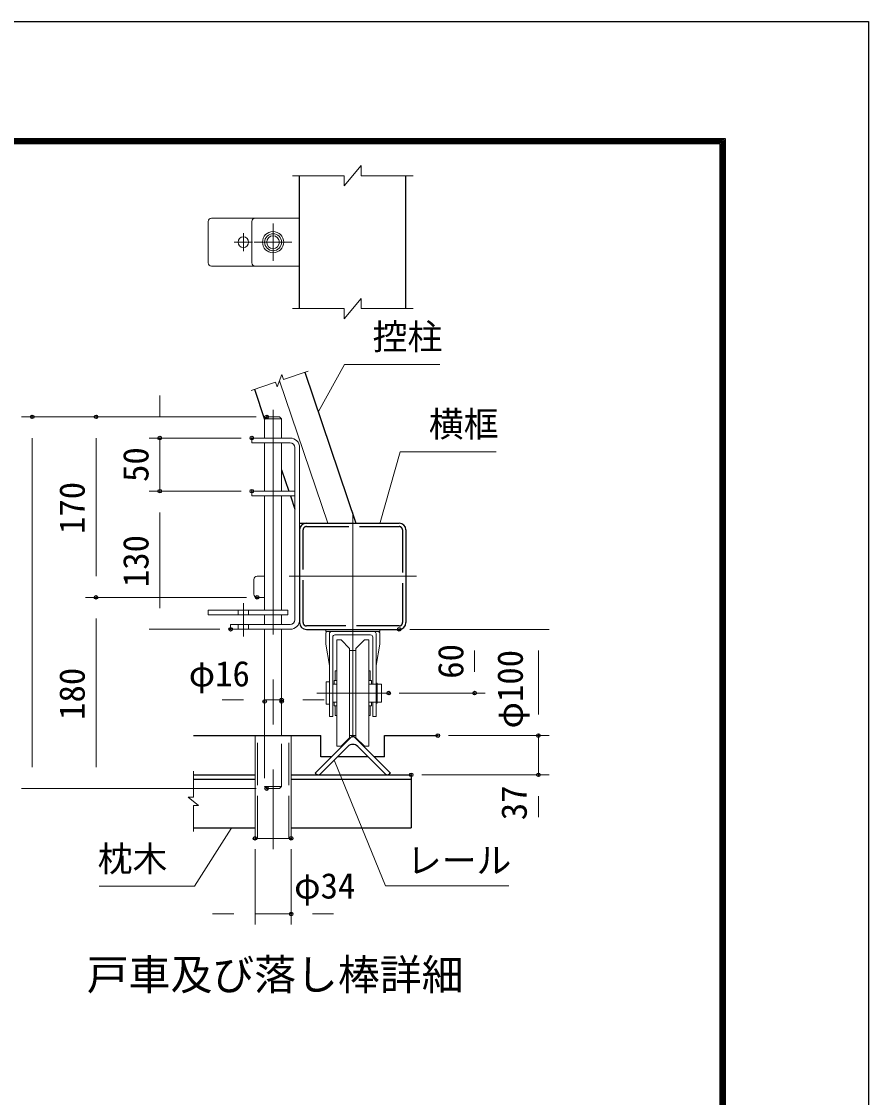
# Model space of a CAD drawing. Units: millimetres, scale not verified, with parts at other scales. Extents: x -6300 to 6300, y -4455 to 4455.
# Drawn here: x 3909 to 6300, y 1416 to 4455 of the extents above; entities that cross this region are included whole.
import ezdxf
from ezdxf.enums import TextEntityAlignment as Align

# ---------------------------------------------------------------- set-up
doc = ezdxf.new("R2010")
doc.units = ezdxf.units.MM
doc.header["$LTSCALE"] = 20
doc.header["$PDMODE"] = 32
doc.header["$PDSIZE"] = 10
doc.linetypes.add('DASHED', pattern=[7.5, 6, -1.5])
doc.linetypes.add('USER1', pattern=[50.8, 31.75, -6.35, 6.35, -6.35])
for name, color, linetype, lineweight in [('0-0_D-TTL-TXT', 7, 'Continuous', 25), ('0-1_D-STR1', 1, 'Continuous', 25), ('0-2_D-BMK', 2, 'USER1', 13), ('0-3_D-STR4', 7, 'Continuous', 25), ('0-4_D-STR3', 3, 'Continuous', 13), ('0-5_D-STR5', 4, 'Continuous', 25), ('0-8_D-STR-DIM', 7, 'Continuous', 13), ('0-B_D-STR-TXT', 7, 'Continuous', 13), ('0-C_D-TTL', 7, 'Continuous', 25)]:
    doc.layers.add(name, color=color, linetype=linetype, lineweight=lineweight)
doc.layers.add('0-A_Defpoints', color=8, linetype='Continuous')
doc.styles.add('ＭＳ ゴシック', font='')
doc.styles.get('ＭＳ ゴシック').set_extended_font_data('MS Gothic')

msp = doc.modelspace()

# ---------------------------------------------------------------- linework, layer by layer
at = {"layer": '0-1_D-STR1'}
for p, q in [((4694.15, 3644.42), (4694.15, 4019.42)), ((4994.15, 3644.42), (4994.15, 4019.42)), ((4708.41, 3464.52), (4852.49, 3038.21)), ((4566.31, 3416.49), (4595.15, 3331.14)), ((4643.15, 3189.11), (4663.62, 3128.54)), ((4668.18, 3115.04), (4680.65, 3078.15)), ((4694.15, 3038.21), (4974.95, 3038.21)), ((4694.15, 3019.01), (4694.15, 2757.41)), ((4994.15, 3019.01), (4994.15, 2757.41)), ((4713.31, 2738.21), (4975, 2738.21))]:
    msp.add_line(p, q, dxfattribs=at)
at = {"layer": '0-1_D-STR1', "linetype": 'DASHED'}
for p, q in [((4703.75, 2757.41), (4703.75, 3019.01)), ((4713.35, 3028.61), (4974.95, 3028.61)), ((4984.55, 3019.01), (4984.55, 2757.41)), ((4974.95, 2747.81), (4713.35, 2747.81))]:
    msp.add_line(p, q, dxfattribs=at)
at = {"layer": '0-1_D-STR1'}
for centre, start, end in [((4713.35, 3019.01), 90, 180), ((4974.95, 3019.01), 0, 90), ((4713.35, 2757.41), 180, 270), ((4974.95, 2757.41), 270, 0)]:
    msp.add_arc(centre, 19.2, start, end, dxfattribs=at)
at = {"layer": '0-1_D-STR1', "linetype": 'DASHED'}
for centre, start, end in [((4713.35, 3019.01), 90, 180), ((4974.95, 3019.01), 0, 90), ((4713.35, 2757.41), 180, 270), ((4974.95, 2757.41), 270, 0)]:
    msp.add_arc(centre, 9.6, start, end, dxfattribs=at)
at = {"layer": '0-2_D-BMK'}
for p, q in [((4619.15, 3778.76), (4619.15, 3885.08)), ((4619.15, 3870.47), (4619.15, 3793.37)), ((4560.73, 3831.92), (4509.57, 3831.92)), ((4560.73, 3831.92), (4509.57, 3831.92)), ((4535.15, 3806.34), (4535.15, 3857.5)), ((4535.15, 3806.34), (4535.15, 3857.5)), ((4672.31, 3831.92), (4565.99, 3831.92)), ((4657.7, 3831.92), (4580.6, 3831.92)), ((4637.36, 3440.5), (4773.32, 3038.21)), ((4619.15, 3358.55), (4619.15, 2117.81)), ((4844.15, 3068.21), (4844.15, 2393.66)), ((4664.15, 2888.21), (5024.15, 2888.21)), ((4535.15, 2718.54), (4535.15, 2812.54)), ((4742.75, 2558.21), (4945.55, 2558.21))]:
    msp.add_line(p, q, dxfattribs=at)
at = {"layer": '0-3_D-STR4'}
for p, q in [((4394.15, 2438.21), (4754.15, 2438.21)), ((4754.15, 2378.21), (4754.15, 2438.21)), ((4934.15, 2438.21), (5084.15, 2438.21)), ((4934.15, 2378.21), (4934.15, 2438.21)), ((4784.15, 2378.21), (4754.15, 2378.21)), ((4887.18, 2378.21), (4801.12, 2378.21)), ((4934.15, 2378.21), (4904.15, 2378.21))]:
    msp.add_line(p, q, dxfattribs=at)
at = {"layer": '0-4_D-STR3'}
for p, q in [((4436.15, 3890.42), (4436.15, 3773.42)), ((4652.15, 3899.42), (4445.15, 3899.42)), ((4694.15, 3899.42), (4445.15, 3899.42)), ((4559.15, 3773.42), (4559.15, 3890.42)), ((4694.15, 3764.42), (4694.15, 3899.42)), ((4652.15, 3764.42), (4445.15, 3764.42)), ((4694.15, 3764.42), (4445.15, 3764.42)), ((4595.15, 3332.55), (4601.15, 3338.55)), ((4595.15, 3332.55), (4643.15, 3332.55)), ((4595.15, 3332.55), (4595.15, 3278.55)), ((4643.15, 3332.55), (4643.15, 3278.55)), ((4559.15, 3278.55), (4667.15, 3278.55)), ((4559.15, 3278.55), (4559.15, 3265.05)), ((4559.15, 3265.05), (4667.15, 3265.05)), ((4595.15, 3265.05), (4595.15, 3128.54)), ((4643.15, 3265.05), (4643.15, 3128.54)), ((4680.65, 3251.55), (4680.65, 2765.54)), ((4694.15, 3251.55), (4694.15, 2765.54)), ((4559.15, 3128.54), (4680.65, 3128.54)), ((4559.15, 3128.54), (4559.15, 3115.04)), ((4559.15, 3115.04), (4680.65, 3115.04)), ((4595.15, 3115.04), (4595.15, 2792.54)), ((4643.15, 3115.04), (4643.15, 2792.54)), ((4595.15, 2888.55), (4574.15, 2888.55)), ((4565.15, 2879.55), (4565.15, 2837.55)), ((4595.15, 2828.55), (4574.15, 2828.55)), ((4661.15, 2792.54), (4436.15, 2792.54)), ((4436.15, 2779.04), (4436.15, 2792.54)), ((4661.15, 2779.04), (4436.15, 2779.04)), ((4595.15, 2779.04), (4595.15, 2752.04)), ((4643.15, 2779.04), (4643.15, 2752.04)), ((4661.15, 2779.04), (4661.15, 2792.54)), ((4499.15, 2752.04), (4667.15, 2752.04)), ((4499.15, 2752.04), (4499.15, 2738.54)), ((4499.15, 2738.54), (4667.15, 2738.54)), ((4595.15, 2738.54), (4595.15, 2438.21)), ((4643.15, 2738.54), (4643.15, 2438.21)), ((4773.65, 2732.21), (4844.15, 2732.21)), ((4844.15, 2732.21), (4784.15, 2732.21)), ((4787.75, 2636.21), (4787.75, 2716.61)), ((4844.15, 2722.61), (4793.75, 2722.61)), ((4799.15, 2708.21), (4799.15, 2408.21)), ((4844.15, 2722.61), (4894.55, 2722.61)), ((4877.15, 2708.21), (4853.15, 2684.21)), ((4889.15, 2708.21), (4877.15, 2708.21)), ((4889.15, 2708.21), (4889.15, 2408.21)), ((4900.55, 2636.21), (4900.55, 2716.61)), ((4910.15, 2636.21), (4910.15, 2726.21)), ((4920.65, 2726.21), (4920.65, 2696.21)), ((4835.15, 2432.21), (4835.15, 2684.21)), ((4835.15, 2678.21), (4853.15, 2678.21)), ((4853.15, 2432.21), (4853.15, 2684.21)), ((4920.65, 2696.21), (4910.15, 2636.21)), ((4778.15, 2492.21), (4778.15, 2636.21)), ((4787.75, 2492.21), (4787.75, 2636.21)), ((4794.65, 2618.21), (4794.65, 2607.71)), ((4889.15, 2621.21), (4892.15, 2621.21)), ((4889.15, 2618.21), (4889.15, 2621.21)), ((4892.15, 2621.21), (4893.65, 2621.21)), ((4893.65, 2621.21), (4893.65, 2619.76)), ((4893.65, 2594.21), (4893.65, 2619.76)), ((4893.65, 2618.21), (4893.65, 2607.71)), ((4900.55, 2583.71), (4900.55, 2636.21)), ((4910.15, 2583.71), (4910.15, 2636.21)), ((4787.75, 2583.71), (4799.15, 2583.71)), ((4791.65, 2594.21), (4791.65, 2583.71)), ((4799.15, 2594.21), (4791.65, 2594.21)), ((4799.15, 2607.71), (4799.15, 2594.21)), ((4889.15, 2607.71), (4889.15, 2594.21)), ((4889.15, 2594.21), (4896.65, 2594.21)), ((4910.15, 2583.71), (4889.15, 2583.71)), ((4896.65, 2594.21), (4893.65, 2594.21)), ((4896.65, 2594.21), (4896.65, 2583.71)), ((4910.15, 2583.71), (4910.15, 2589.71)), ((4910.15, 2492.21), (4910.15, 2586.71)), ((4913.15, 2586.71), (4910.15, 2586.71)), ((4913.15, 2586.71), (4913.15, 2529.71)), ((4769.15, 2526.71), (4769.15, 2558.21)), ((4925.15, 2532.71), (4925.15, 2558.21)), ((4787.75, 2532.71), (4799.15, 2532.71)), ((4791.65, 2522.21), (4791.65, 2532.71)), ((4910.15, 2532.71), (4889.15, 2532.71)), ((4896.65, 2522.21), (4896.65, 2532.71)), ((4900.55, 2492.21), (4900.55, 2532.71)), ((4913.15, 2529.71), (4910.15, 2529.71)), ((4913.15, 2532.71), (4925.15, 2532.71)), ((4778.15, 2492.21), (4787.75, 2492.21)), ((4799.15, 2522.21), (4791.65, 2522.21)), ((4791.65, 2522.21), (4794.65, 2522.21)), ((4794.65, 2522.21), (4794.65, 2496.65)), ((4794.65, 2498.21), (4794.65, 2508.71)), ((4794.65, 2495.21), (4794.65, 2496.65)), ((4796.15, 2495.21), (4794.65, 2495.21)), ((4799.15, 2495.21), (4796.15, 2495.21)), ((4799.15, 2508.71), (4799.15, 2522.21)), ((4799.15, 2498.21), (4799.15, 2495.21)), ((4889.15, 2522.21), (4896.65, 2522.21)), ((4889.15, 2508.71), (4889.15, 2522.21)), ((4893.65, 2522.21), (4893.65, 2496.65)), ((4896.65, 2522.21), (4893.65, 2522.21)), ((4893.65, 2498.21), (4893.65, 2508.71)), ((4910.15, 2492.21), (4900.55, 2492.21)), ((4568.15, 2147.81), (4568.15, 2438.21)), ((4670.15, 2147.81), (4670.15, 2438.21)), ((4811.15, 2408.21), (4835.15, 2432.21)), ((4835.15, 2438.21), (4853.15, 2438.21)), ((4799.15, 2408.21), (4811.15, 2408.21)), ((4568.15, 2147.81), (4670.15, 2147.81))]:
    msp.add_line(p, q, dxfattribs=at)
at = {"layer": '0-4_D-STR3', "linetype": 'DASHED'}
for p, q in [((4520.15, 2779.04), (4520.15, 2792.54)), ((4550.15, 2779.04), (4550.15, 2792.54)), ((4520.15, 2738.54), (4520.15, 2752.04)), ((4550.15, 2738.54), (4550.15, 2752.04)), ((4568.15, 2438.21), (4575.05, 2438.21)), ((4575.05, 2147.81), (4575.05, 2438.21)), ((4595.15, 2438.21), (4595.15, 2294.54)), ((4643.15, 2294.54), (4643.15, 2438.21)), ((4663.25, 2147.81), (4663.25, 2438.21)), ((4663.25, 2438.21), (4670.15, 2438.21)), ((4595.15, 2294.54), (4601.15, 2288.54)), ((4595.15, 2294.54), (4643.15, 2294.54))]:
    msp.add_line(p, q, dxfattribs=at)
at = {"layer": '0-4_D-STR3', "color": 4}
for p, q in [((4920.65, 2738.21), (4767.65, 2738.21)), ((4767.65, 2732.21), (4767.65, 2738.21)), ((4920.65, 2732.21), (4920.65, 2738.21)), ((4920.65, 2732.21), (4767.65, 2732.21))]:
    msp.add_line(p, q, dxfattribs=at)
at = {"layer": '0-4_D-STR3'}
for points in [[(4601.15, 3338.55), (4637.15, 3338.55), (4643.15, 3332.55)], [(4767.65, 2726.21), (4767.65, 2696.21), (4778.15, 2636.21), (4778.15, 2726.21)], [(4799.15, 2708.21), (4811.15, 2708.21), (4835.15, 2684.21)], [(4914.65, 2732.21), (4844.15, 2732.21), (4904.15, 2732.21)], [(4791.65, 2594.21), (4794.65, 2594.21), (4794.65, 2619.76)], [(4799.15, 2618.21), (4799.15, 2621.21), (4796.15, 2621.21), (4794.65, 2621.21), (4794.65, 2619.76)], [(4778.15, 2583.71), (4778.15, 2589.71), (4769.15, 2589.71), (4769.15, 2558.21)], [(4913.15, 2583.71), (4925.15, 2583.71), (4925.15, 2558.21)], [(4778.15, 2532.71), (4778.15, 2526.71), (4769.15, 2526.71)], [(4889.15, 2498.21), (4889.15, 2495.21), (4892.15, 2495.21), (4893.65, 2495.21), (4893.65, 2496.65)], [(4889.15, 2408.21), (4877.15, 2408.21), (4853.15, 2432.21)]]:
    msp.add_lwpolyline(points, dxfattribs=at)
at = {"layer": '0-4_D-STR3', "linetype": 'DASHED'}
msp.add_lwpolyline([(4601.15, 2288.54), (4637.15, 2288.54), (4643.15, 2294.54)], dxfattribs=at)
at = {"layer": '0-4_D-STR3'}
for centre, radius in [((4619.15, 3831.92), 30), ((4535.15, 3831.92), 15), ((4535.15, 3831.92), 15), ((4619.15, 3831.92), 24), ((4619.15, 3831.92), 18)]:
    msp.add_circle(centre, radius, dxfattribs=at)
for centre, radius, start, end in [((4445.15, 3890.42), 9, 90, 180), ((4568.15, 3890.42), 9, 90, 180), ((4445.15, 3773.42), 9, 180, 270), ((4568.15, 3773.42), 9, 180, 270), ((4667.15, 3251.55), 27, 0, 90), ((4667.15, 3251.55), 13.5, 0, 90), ((4574.15, 2879.55), 9, 90, 180), ((4574.15, 2837.55), 9, 180, 270), ((4667.15, 2765.54), 13.5, 270, 0), ((4667.15, 2765.54), 27, 270, 0), ((4773.65, 2726.21), 6, 90, 180), ((4784.15, 2726.21), 6, 90, 180), ((4793.75, 2716.61), 6, 90, 180), ((4894.55, 2716.61), 6, 0, 90), ((4904.15, 2726.21), 6, 0, 90), ((4914.65, 2726.21), 6, 0, 90)]:
    msp.add_arc(centre, radius, start, end, dxfattribs=at)
at = {"layer": '0-5_D-STR5'}
for p, q in [((4738.09, 2332.14), (4844.15, 2438.21)), ((4844.15, 2438.21), (4950.22, 2332.14)), ((4752.94, 2330.02), (4830.36, 2407.45)), ((4857.94, 2407.45), (4935.37, 2330.02)), ((4394.15, 2327.38), (4568.15, 2327.38)), ((4394.15, 2315.38), (4568.15, 2315.38)), ((4670.15, 2315.38), (5009.15, 2315.38)), ((4740.21, 2330.02), (4738.09, 2332.14)), ((4950.22, 2332.14), (4948.1, 2330.02)), ((5009.15, 2327.38), (5009.15, 2177.38)), ((4394.15, 2177.38), (4568.15, 2177.38)), ((4670.15, 2177.38), (5009.15, 2177.38))]:
    msp.add_line(p, q, dxfattribs=at)
msp.add_lwpolyline([(4670.15, 2327.38), (5009.15, 2327.38), (5009.15, 2177.38)], dxfattribs=at)
for centre, radius, start, end in [((4844.15, 2393.66), 19.5, 45, 135), ((4746.57, 2336.38), 9, 225, 315), ((4941.73, 2336.38), 9, 225, 315)]:
    msp.add_arc(centre, radius, start, end, dxfattribs=at)
at = {"layer": '0-8_D-STR-DIM'}
for p, q in [((4820.15, 3990.62), (4868.15, 4048.22)), ((4868.15, 4019.42), (4868.15, 4048.22)), ((4674.1, 4019.42), (4820.15, 4019.42)), ((4820.15, 3990.62), (4820.15, 4019.42)), ((4868.15, 4019.42), (5014.21, 4019.42)), ((4820.15, 3615.62), (4868.15, 3673.22)), ((4868.15, 3644.42), (4868.15, 3673.22)), ((4674.1, 3644.42), (4820.15, 3644.42)), ((4820.15, 3615.62), (4820.15, 3644.42)), ((4868.15, 3644.42), (5014.21, 3644.42)), ((4648.73, 3444.35), (4717.91, 3467.73)), ((4556.81, 3413.28), (4625.99, 3436.66)), ((4630.6, 3423.02), (4625.99, 3436.66)), ((4630.6, 3423.02), (4644.12, 3457.99)), ((4648.73, 3444.35), (4644.12, 3457.99)), ((4299.09, 3338.55), (4299.09, 3398.55)), ((4571.15, 3338.55), (3909.09, 3338.55)), ((4571.15, 3338.55), (4089.09, 3338.55)), ((3939.09, 2348.54), (3939.09, 3278.55)), ((4119.09, 2888.55), (4119.09, 3278.55)), ((4529.15, 3278.55), (4269.09, 3278.55)), ((4299.09, 3128.54), (4299.09, 3278.55)), ((4529.15, 3128.54), (4269.09, 3128.54)), ((4529.15, 3128.54), (4269.09, 3128.54)), ((4299.09, 2798.54), (4299.09, 3068.54)), ((4299.09, 3068.54), (4299.09, 3008.54)), ((4544.15, 2828.55), (4089.09, 2828.55)), ((4544.15, 2828.55), (4089.09, 2828.55)), ((4119.09, 2348.54), (4119.09, 2768.55)), ((4469.15, 2738.54), (4269.09, 2738.54)), ((5004.95, 2738.21), (5218.28, 2738.21)), ((5004.95, 2738.21), (5398.28, 2738.21)), ((5188.28, 2678.21), (5188.28, 2618.21)), ((5368.28, 2678.21), (5368.28, 2498.21)), ((4595.15, 2564.65), (4595.15, 2569.29)), ((4643.15, 2564.65), (4643.15, 2569.29)), ((4975.55, 2558.21), (5218.28, 2558.21)), ((5368.28, 2498.21), (5368.28, 2558.21)), ((4535.15, 2539.29), (4475.15, 2539.29)), ((4595.15, 2539.29), (4643.15, 2539.29)), ((4703.15, 2539.29), (4763.15, 2539.29)), ((5114.15, 2438.21), (5398.28, 2438.21)), ((5114.15, 2438.21), (5398.28, 2438.21)), ((5368.28, 2438.21), (5368.28, 2327.38)), ((4394.15, 2264.38), (4394.15, 2337.41)), ((5039.15, 2327.38), (5398.28, 2327.38)), ((4571.15, 2288.54), (3909.09, 2288.54)), ((4571.15, 2288.54), (4089.09, 2288.54)), ((4394.15, 2264.38), (4379.75, 2264.38)), ((4408.55, 2240.38), (4379.75, 2264.38)), ((5368.28, 2267.38), (5368.28, 2207.38)), ((4394.15, 2167.35), (4394.15, 2240.38)), ((4408.55, 2240.38), (4394.15, 2240.38)), ((4568.15, 2117.81), (4568.15, 1904.25)), ((4670.15, 2117.81), (4670.15, 1904.25)), ((4508.15, 1934.25), (4448.15, 1934.25)), ((4568.15, 1934.25), (4670.15, 1934.25)), ((4730.15, 1934.25), (4790.15, 1934.25))]:
    msp.add_line(p, q, dxfattribs=at)
at = {"layer": '0-A_Defpoints'}
for p in [(3939.09, 3338.55), (4119.09, 3338.55), (4601.15, 3338.55), (4299.09, 3278.55), (4559.15, 3278.55), (4299.09, 3128.54), (4559.15, 3128.54), (4119.09, 2828.55), (4574.15, 2828.55), (4499.15, 2738.54), (4974.95, 2738.21), (4945.55, 2558.21), (5188.28, 2558.21), (4595.15, 2534.65), (4643.15, 2539.29), (4643.15, 2534.65), (5084.15, 2438.21), (5368.28, 2438.21), (5009.15, 2327.38), (5368.28, 2327.38), (4601.15, 2288.54), (4568.15, 2147.81), (4670.15, 2147.81), (4670.15, 1934.25)]:
    msp.add_point(p, dxfattribs=at)
at = {"layer": '0-B_D-STR-TXT'}
for points in [[(5089.81, 3486.25), (4820.4, 3486.25), (4747.33, 3353.96)], [(5248.79, 3239.77), (4977.48, 3239.77), (4921.65, 3040.13)], [(5284.8, 2013.77), (4936.58, 2013.77), (4792.41, 2366.88)], [(4128.44, 2012.72), (4397.47, 2012.72), (4501.05, 2175.69)]]:
    msp.add_lwpolyline(points, dxfattribs=at)
at = {"layer": '0-C_D-TTL', "color": 2}
msp.add_lwpolyline([(-6299.73, 4455.2), (6300.27, 4455.2), (6300.27, -4454.8), (-6299.73, -4454.8)], close=True, dxfattribs=at)
at = {"layer": '0-C_D-TTL'}
for points in [[(-5894.73, 4125.2), (5895.27, 4125.2), (5895.27, -4124.8), (-5894.73, -4124.8)], [(-5890.98, 4121.45), (5891.52, 4121.45), (5891.52, -4121.05), (-5890.98, -4121.05)], [(-5887.23, 4117.7), (5887.77, 4117.7), (5887.77, -4117.3), (-5887.23, -4117.3)], [(-5883.48, 4113.95), (5884.02, 4113.95), (5884.02, -4113.55), (-5883.48, -4113.55)], [(-5879.73, 4110.2), (5880.27, 4110.2), (5880.27, -4109.8), (-5879.73, -4109.8)]]:
    msp.add_lwpolyline(points, close=True, dxfattribs=at)

# ---------------------------------------------------------------- texts
at = {"layer": '0-0_D-TTL-TXT', "style": 'ＭＳ ゴシック'}
msp.add_text('戸車及び落し棒詳細', height=86.66, dxfattribs=at).set_placement((4092.86, 1693.67), align=Align.BOTTOM_LEFT)
at = {"layer": '0-8_D-STR-DIM', "style": 'ＭＳ ゴシック'}
for s, p in [('50', (4288.97, 3154.61)), ('170', (4108.97, 3007.57)), ('130', (4288.97, 2857.57)), ('60', (5178.16, 2598.71)), ('φ100', (5345.99, 2458.34)), ('180', (4108.97, 2482.57)), ('37', (5357.18, 2199.12))]:
    msp.add_text(s, height=72.14, rotation=90, dxfattribs=at).set_placement(p, align=Align.BOTTOM_LEFT)
for s, p in [('φ16', (4380.88, 2555.38)), ('φ34', (4678.6, 1956.15))]:
    msp.add_text(s, height=72.14, dxfattribs=at).set_placement(p, align=Align.BOTTOM_LEFT)
at = {"layer": '0-B_D-STR-TXT', "style": 'ＭＳ ゴシック'}
for s, p in [('控柱', (4900.22, 3507.23)), ('横框', (5058.82, 3260.55)), ('枕木', (4123.87, 2032.55)), ('レール', (4996.6, 2028.08))]:
    msp.add_text(s, height=72.14, dxfattribs=at).set_placement(p, align=Align.BOTTOM_LEFT)

doc.saveas('drawing.dxf')
